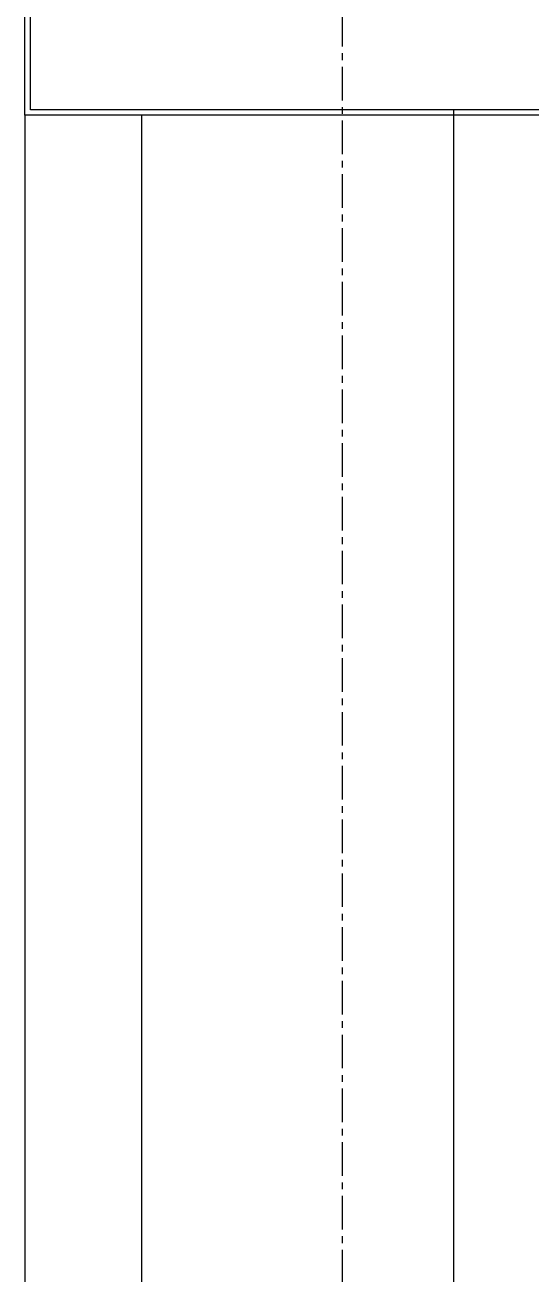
# Model space of a CAD drawing. Header units: millimetres. Extents: x -58291 to 85267, y -25390 to 74943.
# Drawn here: x -5833 to -5355, y 51881 to 53061 of the extents above; entities that cross this region are included whole.
import ezdxf

# ---------------------------------------------------------------- set-up
doc = ezdxf.new("R2010")
doc.units = ezdxf.units.MM
doc.linetypes.add('PCENTRE', pattern=[50.8, 31.75, -6.35, 6.35, -6.35])
doc.linetypes.add('PCENTRE2', pattern=[28.575, 19.05, -3.175, 3.175, -3.175])
for name, color, linetype in [('Basement 01 - Structural Members', 5, 'Continuous'), ('Basement 01 - Walls', 3, 'Continuous'), ('Boundaries_and_building_grids', 140, 'PCENTRE2'), ('COLUMNS_P5', 5, 'Continuous'), ('SHOPFITTING', 4, 'Continuous')]:
    doc.layers.add(name, color=color, linetype=linetype)

msp = doc.modelspace()

# ---------------------------------------------------------------- linework, layer by layer
at = {"layer": 'Basement 01 - Structural Members', "color": 5, "linetype": 'Continuous', "lineweight": -3, "elevation": -4600}
msp.add_lwpolyline([(-5232.8, 52975.7), (-5832.8, 52975.7), (-5832.8, 53575.7), (-5232.8, 53575.7), (-5232.8, 52975.7)], dxfattribs=at)
at = {"layer": 'Basement 01 - Walls', "color": 3, "linetype": 'Continuous', "lineweight": -3}
for p, q in [((-5722.8, 52975.7, -4600), (-5832.8, 52975.7, -4600)), ((-5832.8, 52975.7, -4600), (-5832.8, 47575.7, -4600)), ((-5722.8, 52975.7, -4600), (-5722.8, 47575.7, -4600))]:
    msp.add_line(p, q, dxfattribs=at)
at = {"layer": 'Boundaries_and_building_grids', "color": 140, "linetype": 'PCENTRE', "lineweight": -3}
msp.add_line((-5532.8, -17978), (-5532.8, 67825.7), dxfattribs=at)
at = {"layer": 'COLUMNS_P5', "linetype": 'Continuous', "lineweight": -3}
msp.add_lwpolyline([(-5227.7, 52980.8), (-5827.7, 52980.8), (-5827.7, 53580.8), (-5227.7, 53580.8)], close=True, dxfattribs=at)
at = {"layer": 'SHOPFITTING', "linetype": 'Continuous'}
msp.add_line((-5427.7, 49980.8), (-5427.7, 52980.8), dxfattribs=at)

doc.saveas('drawing.dxf')
